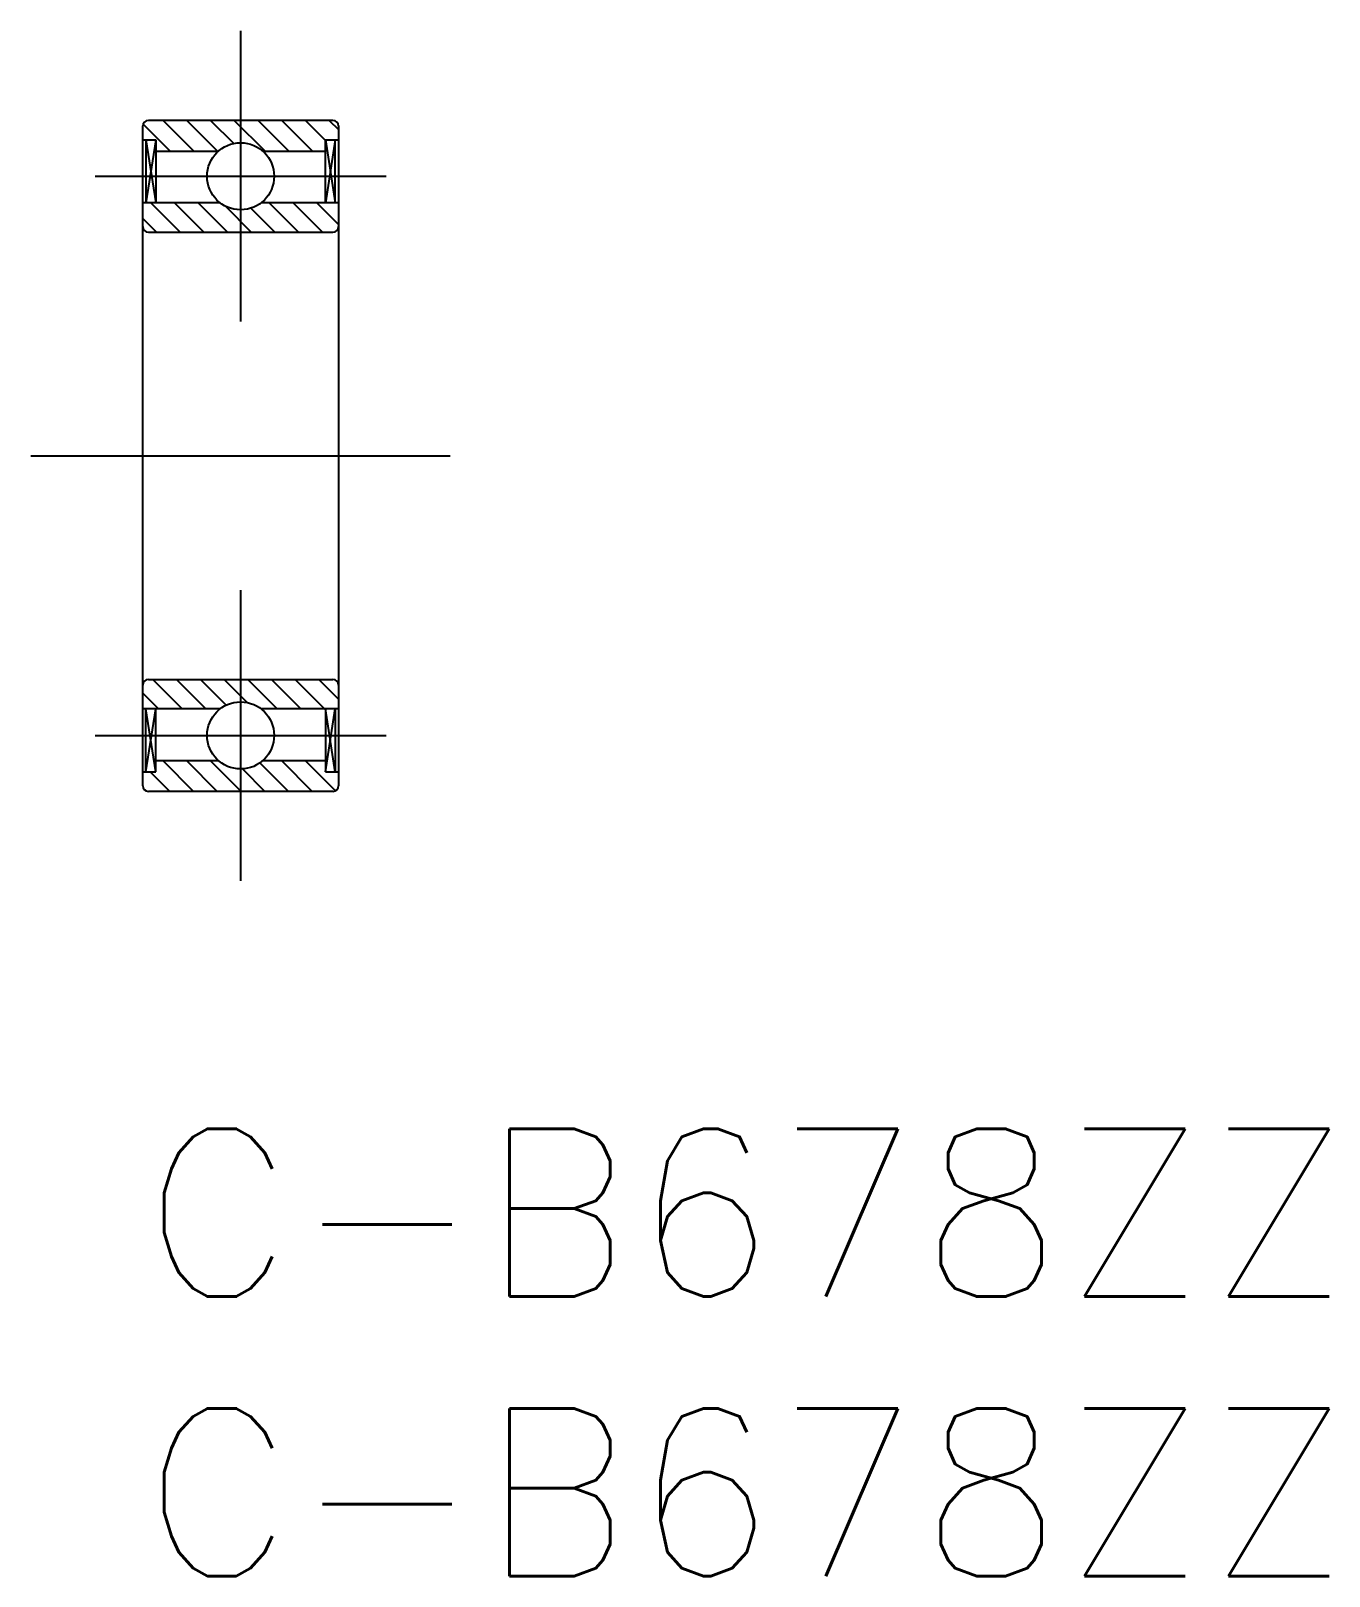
# Model space of a CAD drawing. Extents: x -2 to 21.2, y -8 to 19.6.
import ezdxf

# ---------------------------------------------------------------- set-up
doc = ezdxf.new("R2010")
doc.units = 0
doc.linetypes.add('CENTER', pattern=[50.8, 31.75, -6.35, 6.35, -6.35])
doc.layers.get('0').update_dxf_attribs({"linetype": 'CONTINUOUS'})
doc.layers.add('CENTER', color=1, linetype='CENTER')
doc.styles.get("Standard").update_dxf_attribs({"font": 'txt.shx', "height": 3, "bigfont": 'bigfont.shx'})

msp = doc.modelspace()

# ---------------------------------------------------------------- linework, layer by layer
at = {"color": 3, "linetype": 'CONTINUOUS'}
for p, q in [((0.006, 17.969), (0.49, 17.485)), ((0.364, 18.035), (0.914, 17.485)), ((0.788, 18.035), (1.338, 17.485)), ((1.212, 18.035), (1.626, 17.622)), ((1.637, 18.035), (2.187, 17.485)), ((2.061, 18.035), (2.611, 17.485)), ((2.485, 18.035), (3.035, 17.485)), ((2.91, 18.035), (3.268, 17.677)), ((3.334, 18.035), (3.5, 17.869)), ((0.058, 17.685), (0.232, 16.56)), ((0.232, 17.685), (0.058, 16.56)), ((3.268, 17.685), (3.442, 16.56)), ((3.442, 17.685), (3.268, 16.56)), ((0.142, 16.56), (0.667, 16.035)), ((0.566, 16.56), (1.091, 16.035)), ((0.99, 16.56), (1.515, 16.035)), ((1.471, 16.504), (1.94, 16.035)), ((1.935, 16.464), (2.364, 16.035)), ((2.263, 16.56), (2.788, 16.035)), ((2.687, 16.56), (3.212, 16.035)), ((3.112, 16.56), (3.5, 16.172)), ((0, 16.278), (0.243, 16.035)), ((0.182, 8.035), (0.707, 7.51)), ((0.606, 8.035), (1.131, 7.51)), ((1.03, 8.035), (1.49, 7.576)), ((1.454, 8.035), (1.866, 7.624)), ((1.879, 8.035), (2.404, 7.51)), ((2.303, 8.035), (2.828, 7.51)), ((2.727, 8.035), (3.252, 7.51)), ((3.151, 8.035), (3.5, 7.686)), ((0, 7.792), (0.282, 7.51)), ((0.058, 6.385), (0.232, 7.51)), ((0.232, 6.385), (0.058, 7.51)), ((3.268, 6.385), (3.442, 7.51)), ((3.442, 6.385), (3.268, 7.51)), ((0.135, 6.385), (0.485, 6.035)), ((0.359, 6.585), (0.909, 6.035)), ((0.783, 6.585), (1.333, 6.035)), ((1.207, 6.585), (1.757, 6.035)), ((1.781, 6.436), (2.182, 6.035)), ((2.096, 6.545), (2.606, 6.035)), ((2.48, 6.585), (3.03, 6.035)), ((2.904, 6.585), (3.444, 6.045)), ((0.019, 6.076), (0.041, 6.054))]:
    msp.add_line(p, q, dxfattribs=at)
at = {"color": 7, "linetype": 'CONTINUOUS'}
for p, q in [((3.4, 18.035), (0.1, 18.035)), ((0, 6.135), (0, 17.935)), ((3.5, 17.935), (3.5, 6.135)), ((0, 17.685), (0.232, 17.685)), ((0.058, 17.685), (0.058, 16.56)), ((0.232, 17.685), (0.232, 16.56)), ((0.232, 17.485), (1.353, 17.485)), ((2.147, 17.485), (3.268, 17.485)), ((3.268, 17.685), (3.5, 17.685)), ((3.268, 16.56), (3.268, 17.685)), ((3.442, 16.56), (3.442, 17.685)), ((1.383, 16.56), (0, 16.56)), ((3.5, 16.56), (2.117, 16.56)), ((0.1, 16.035), (3.4, 16.035)), ((0.1, 8.035), (3.4, 8.035)), ((1.383, 7.51), (0, 7.51)), ((0.058, 6.385), (0.058, 7.51)), ((0.232, 6.385), (0.232, 7.51)), ((3.5, 7.51), (2.117, 7.51)), ((3.268, 7.51), (3.268, 6.385)), ((3.442, 7.51), (3.442, 6.385)), ((0, 6.385), (0.232, 6.385)), ((0.232, 6.585), (1.353, 6.585)), ((2.147, 6.585), (3.268, 6.585)), ((3.268, 6.385), (3.5, 6.385)), ((3.4, 6.035), (0.1, 6.035))]:
    msp.add_line(p, q, dxfattribs=at)
for centre in [(1.75, 17.035), (1.75, 7.035)]:
    msp.add_circle(centre, 0.6, dxfattribs=at)
for centre, start, end in [((0.1, 17.935), 90, 180), ((3.4, 17.935), 0, 90), ((0.1, 16.135), 180, 270), ((3.4, 16.135), 270, 0), ((0.1, 7.935), 90, 180), ((3.4, 7.935), 0, 90), ((0.1, 6.135), 180, 270), ((3.4, 6.135), 270, 0)]:
    msp.add_arc(centre, 0.1, start, end, dxfattribs=at)
at = {"layer": 'CENTER', "color": 1, "linetype": 'CENTER'}
for p, q in [((1.75, 19.635), (1.75, 14.435)), ((-0.85, 17.035), (4.35, 17.035)), ((-2, 12.035), (5.5, 12.035)), ((1.75, 9.635), (1.75, 4.435)), ((-0.85, 7.035), (4.35, 7.035))]:
    msp.add_line(p, q, dxfattribs=at)

# ---------------------------------------------------------------- texts
at = {"color": 7, "linetype": 'CONTINUOUS'}
for p in [(0, -3), (0, -8)]:
    msp.add_text('C-B678ZZ', height=3, dxfattribs=at).set_placement(p)

doc.saveas('drawing.dxf')
